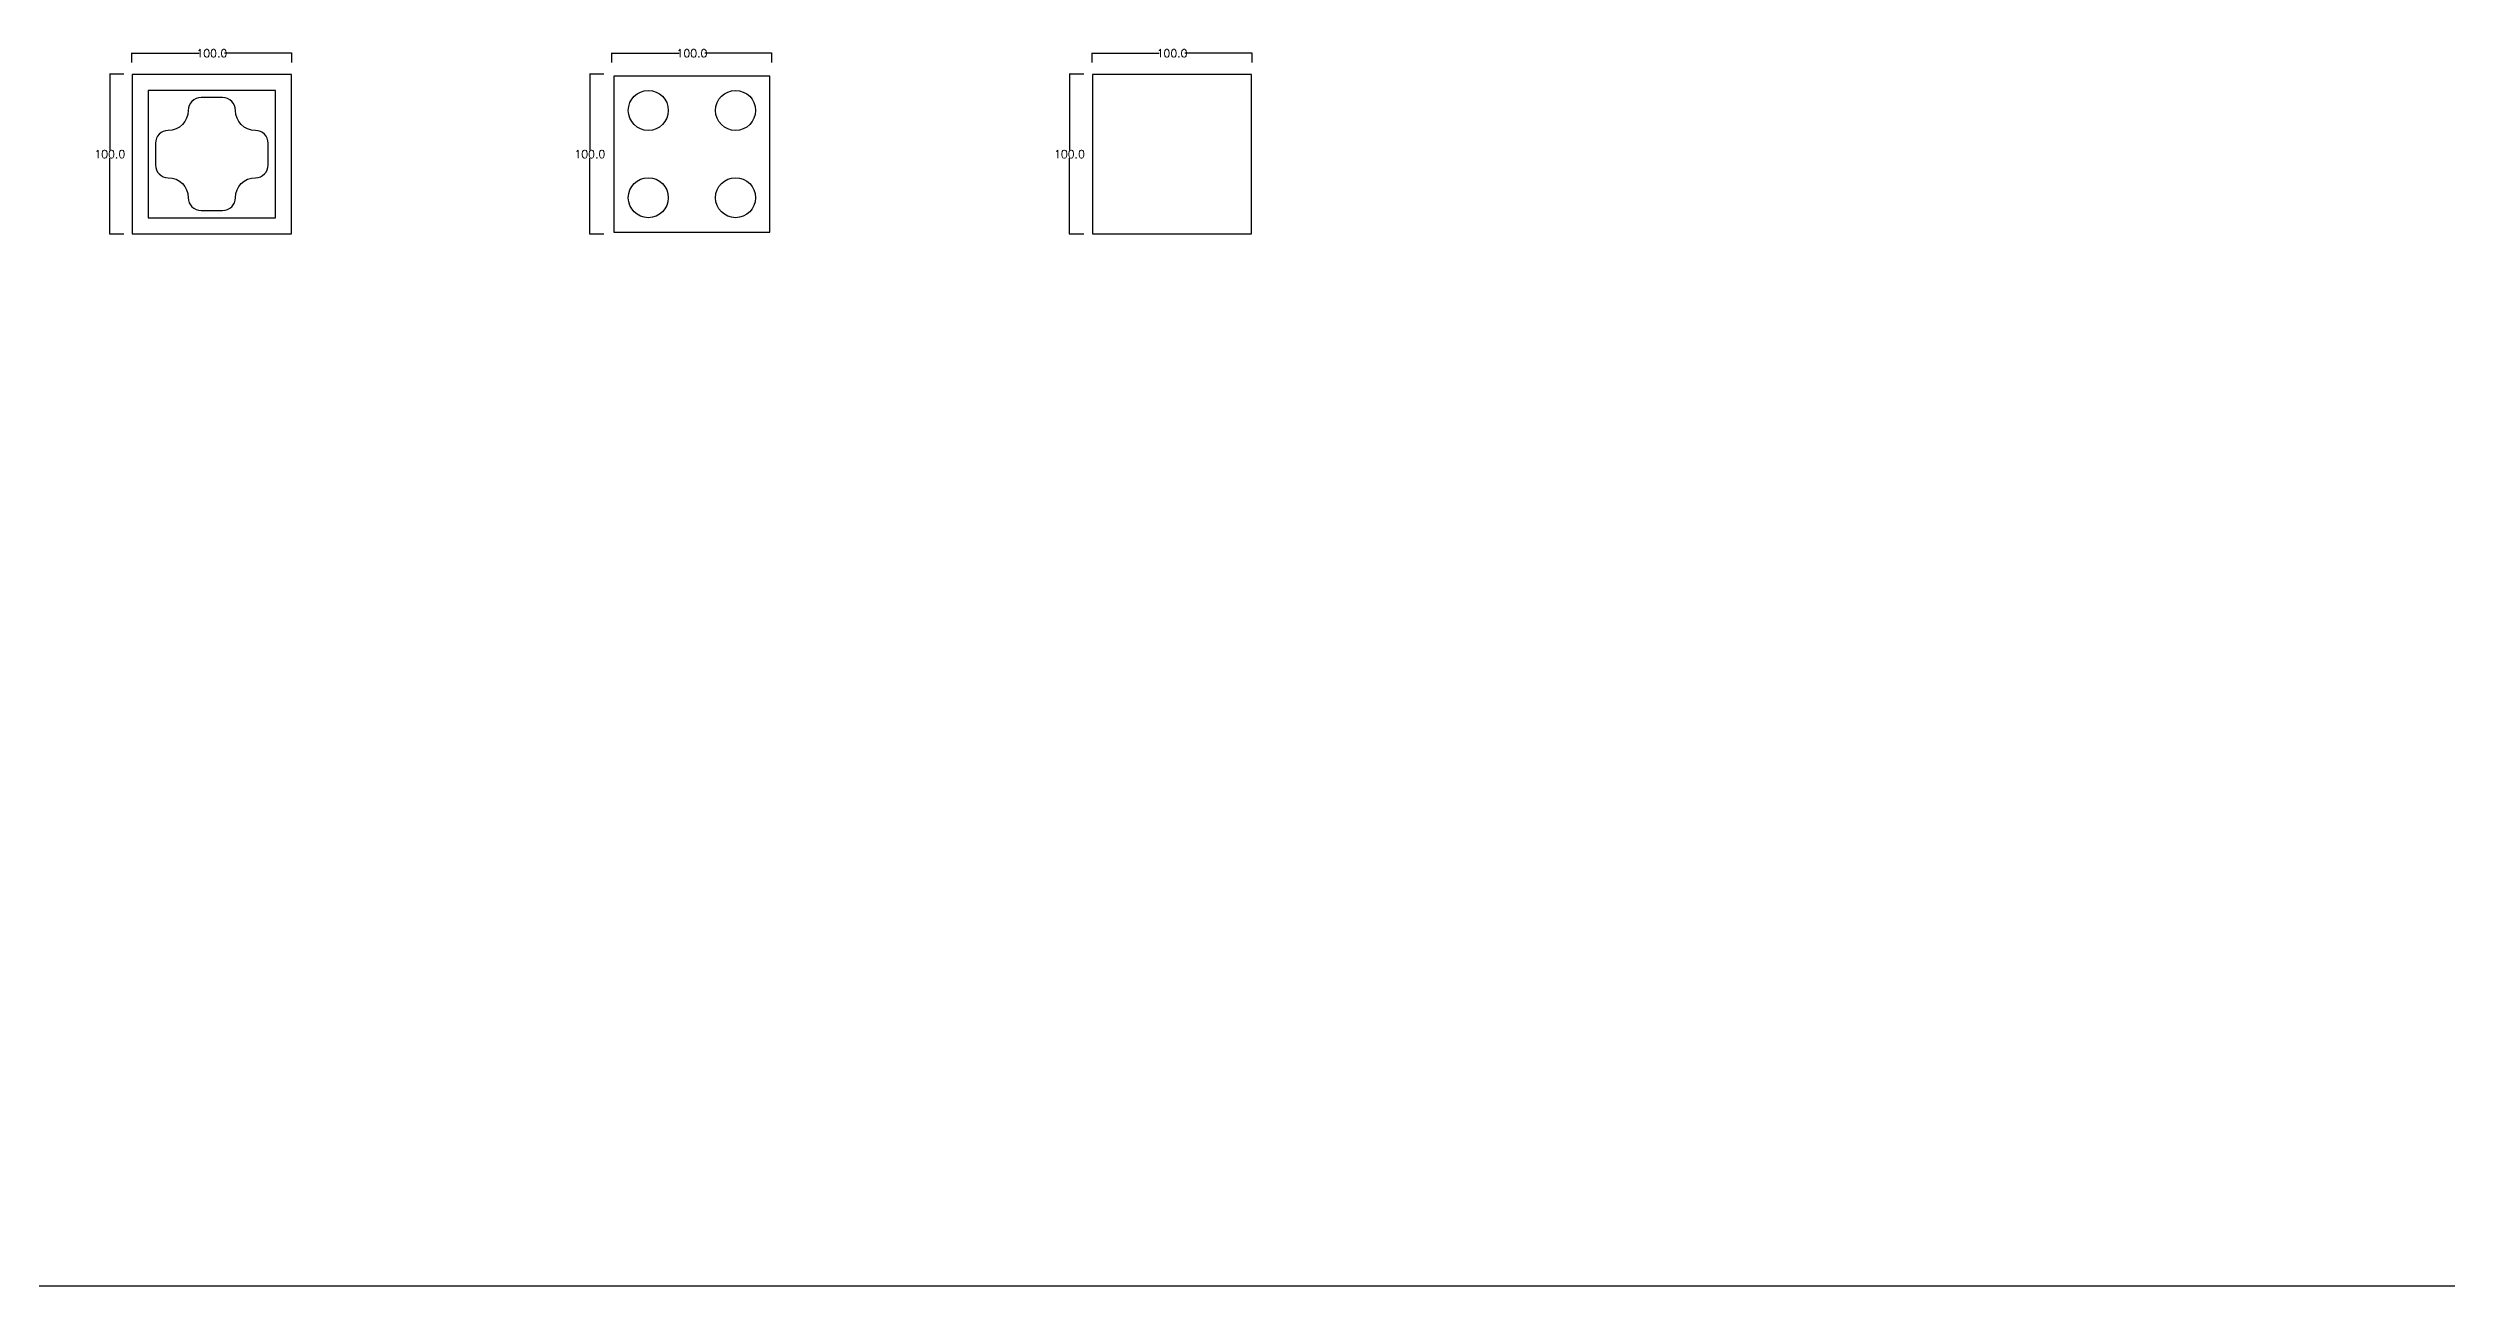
# Model space of a CAD drawing. Header units: millimetres. Extents: x -25 to 19775, y 172 to 9172.
# Drawn here: x 1522 to 3021, y 172 to 945 of the extents above; entities that cross this region are included whole.
import ezdxf

# ---------------------------------------------------------------- set-up
doc = ezdxf.new("R2010")
doc.units = ezdxf.units.MM
for name, color, linetype in [('TEXT', 7, 'Continuous'), ('치구', 7, 'Continuous'), ('치수', 7, 'Continuous')]:
    doc.layers.add(name, color=color, linetype=linetype)
doc.styles.get("Standard").update_dxf_attribs({"font": 'txt.shx', "bigfont": 'whgtxt.shx'})
doc.dimstyles.get("Standard").update_dxf_attribs({"dimtxt": 7, "dimasz": 0.18, "dimexe": 0.18, "dimexo": 0.0625, "dimgap": 0.09, "dimtad": 0, "dimtih": 1, "dimtoh": 1, "dimdec": 1, "dimzin": 0, "dimdsep": 46, "dimtxsty": 'Standard', "dimcen": 0.09, "dimadec": 0, "dimazin": 0, "dimtfac": 1, "dimtdec": 1, "dimtofl": 0, "dimtmove": 0, "dimatfit": 3, "dimfxl": 0, "dimtolj": 1, "dimtzin": 0, "dimarcsym": 0})

# ---------------------------------------------------------------- blocks, each defined once
blk = doc.blocks.new('*D15')
at = {"layer": 'Defpoints', "color": 0}
for p in [(2174.9, 936.1), (2274.9, 941.9), (2274.9, 936.1)]:
    blk.add_point(p, dxfattribs=at)
at = {"layer": '치수', "color": 0, "lineweight": -2}
for p, q in [((2174.9, 936.1), (2174.9, 942.1)), ((2175.1, 941.9), (2216.9, 941.9)), ((2274.7, 941.9), (2232.9, 941.9)), ((2274.9, 936.1), (2274.9, 942.1))]:
    blk.add_line(p, q, dxfattribs=at)
at = {"layer": '치수', "color": 0}
for points in [[(2175.1, 942), (2175.1, 941.9), (2174.9, 941.9)], [(2274.7, 942), (2274.7, 941.9), (2274.9, 941.9)]]:
    blk.add_solid(points, dxfattribs=at)
at = {"layer": '치수', "color": 0, "insert": (2224.9, 941.9), "char_height": 5, "attachment_point": 5}
blk.add_mtext('\\A1;100.0', dxfattribs=at)
blk = doc.blocks.new('*D16')
at = {"layer": 'Defpoints', "color": 0}
for p in [(1874.9, 936.1), (1974.9, 941.9), (1974.9, 936.1)]:
    blk.add_point(p, dxfattribs=at)
at = {"layer": '치수', "color": 0, "lineweight": -2}
for p, q in [((1874.9, 936.1), (1874.9, 942.1)), ((1875.1, 941.9), (1916.9, 941.9)), ((1974.7, 941.9), (1932.9, 941.9)), ((1974.9, 936.1), (1974.9, 942.1))]:
    blk.add_line(p, q, dxfattribs=at)
at = {"layer": '치수', "color": 0}
for points in [[(1875.1, 942), (1875.1, 941.9), (1874.9, 941.9)], [(1974.7, 942), (1974.7, 941.9), (1974.9, 941.9)]]:
    blk.add_solid(points, dxfattribs=at)
at = {"layer": '치수', "color": 0, "insert": (1924.9, 941.9), "char_height": 5, "attachment_point": 5}
blk.add_mtext('\\A1;100.0', dxfattribs=at)
blk = doc.blocks.new('*D17')
at = {"layer": 'Defpoints', "color": 0}
for p in [(1574.9, 936.1), (1674.9, 941.9), (1674.9, 936.1)]:
    blk.add_point(p, dxfattribs=at)
at = {"layer": '치수', "color": 0, "lineweight": -2}
for p, q in [((1574.9, 936.1), (1574.9, 942.1)), ((1575.1, 941.9), (1616.9, 941.9)), ((1674.7, 941.9), (1632.9, 941.9)), ((1674.9, 936.1), (1674.9, 942.1))]:
    blk.add_line(p, q, dxfattribs=at)
at = {"layer": '치수', "color": 0}
for points in [[(1575.1, 942), (1575.1, 941.9), (1574.9, 941.9)], [(1674.7, 942), (1674.7, 941.9), (1674.9, 941.9)]]:
    blk.add_solid(points, dxfattribs=at)
at = {"layer": '치수', "color": 0, "insert": (1624.9, 941.9), "char_height": 5, "attachment_point": 5}
blk.add_mtext('\\A1;100.0', dxfattribs=at)
blk = doc.blocks.new('*D18')
at = {"layer": 'Defpoints', "color": 0}
for p in [(1870, 928.9), (1861.1, 828.9), (1870, 828.9)]:
    blk.add_point(p, dxfattribs=at)
at = {"layer": '치수', "color": 0, "lineweight": -2}
for p, q in [((1869.9, 928.9), (1860.9, 928.9)), ((1861.1, 928.8), (1861.1, 881.5)), ((1861.1, 829.1), (1861.1, 876.4)), ((1869.9, 828.9), (1860.9, 828.9))]:
    blk.add_line(p, q, dxfattribs=at)
at = {"layer": '치수', "color": 0}
for points in [[(1861.1, 928.8), (1861.1, 928.8), (1861.1, 928.9)], [(1861.1, 829.1), (1861.1, 829.1), (1861.1, 828.9)]]:
    blk.add_solid(points, dxfattribs=at)
at = {"layer": '치수', "color": 0, "insert": (1861.1, 878.9), "char_height": 5, "attachment_point": 5}
blk.add_mtext('\\A1;100.0', dxfattribs=at)
blk = doc.blocks.new('*D19')
at = {"layer": 'Defpoints', "color": 0}
for p in [(1570, 928.9), (1561.1, 828.9), (1570, 828.9)]:
    blk.add_point(p, dxfattribs=at)
at = {"layer": '치수', "color": 0, "lineweight": -2}
for p, q in [((1569.9, 928.9), (1560.9, 928.9)), ((1561.1, 928.8), (1561.1, 881.5)), ((1561.1, 829.1), (1561.1, 876.4)), ((1569.9, 828.9), (1560.9, 828.9))]:
    blk.add_line(p, q, dxfattribs=at)
at = {"layer": '치수', "color": 0}
for points in [[(1561.1, 928.8), (1561.1, 928.8), (1561.1, 928.9)], [(1561.1, 829.1), (1561.1, 829.1), (1561.1, 828.9)]]:
    blk.add_solid(points, dxfattribs=at)
at = {"layer": '치수', "color": 0, "insert": (1561.1, 878.9), "char_height": 5, "attachment_point": 5}
blk.add_mtext('\\A1;100.0', dxfattribs=at)
blk = doc.blocks.new('*D20')
at = {"layer": 'Defpoints', "color": 0}
for p in [(2169.7, 928.9), (2160.8, 828.9), (2169.7, 828.9)]:
    blk.add_point(p, dxfattribs=at)
at = {"layer": '치수', "color": 0, "lineweight": -2}
for p, q in [((2169.7, 928.9), (2160.7, 928.9)), ((2160.8, 928.8), (2160.8, 881.5)), ((2160.8, 829.1), (2160.8, 876.4)), ((2169.7, 828.9), (2160.7, 828.9))]:
    blk.add_line(p, q, dxfattribs=at)
at = {"layer": '치수', "color": 0}
for points in [[(2160.8, 928.8), (2160.9, 928.8), (2160.8, 928.9)], [(2160.8, 829.1), (2160.9, 829.1), (2160.8, 828.9)]]:
    blk.add_solid(points, dxfattribs=at)
at = {"layer": '치수', "color": 0, "insert": (2160.8, 878.9), "char_height": 5, "attachment_point": 5}
blk.add_mtext('\\A1;100.0', dxfattribs=at)

msp = doc.modelspace()

# ---------------------------------------------------------------- linework, layer by layer
at = {"layer": 'TEXT', "color": 6}
msp.add_line((19775.462, 171.825), (-24.538, 171.825), dxfattribs=at)
at = {"layer": '치구'}
for points in [[(1575.129, 928.697), (1575.129, 829.197), (1674.629, 829.197), (1674.629, 928.697)], [(1585.129, 918.697), (1585.129, 839.197), (1664.629, 839.197), (1664.629, 918.697)], [(1876.129, 927.697), (1876.129, 830.197), (1973.629, 830.197), (1973.629, 927.697)], [(2175.129, 928.697), (2175.129, 829.197), (2274.629, 829.197), (2274.629, 928.697)]]:
    msp.add_lwpolyline(points, close=True, dxfattribs=at)
at = {"layer": '치구', "color": 0}
msp.add_lwpolyline([(1589.629, 885.697), (1589.629, 872.197, 0.41421356), (1597.629, 864.197, -0.41421356), (1610.129, 851.697, 0.41421356), (1618.129, 843.697), (1631.629, 843.697, 0.41421356), (1639.629, 851.697, -0.41421356), (1652.129, 864.197, 0.41421356), (1660.129, 872.197), (1660.129, 885.697, 0.41421356), (1652.129, 893.697, -0.41421356), (1639.629, 906.197, 0.41421356), (1631.629, 914.197), (1618.129, 914.197, 0.41421356), (1610.129, 906.197, -0.41421356), (1597.629, 893.697, 0.41421356)], format="xyb", close=True, dxfattribs=at)
for centre in [(1897.629, 906.197), (1952.129, 906.197), (1897.629, 851.697), (1952.129, 851.697)]:
    msp.add_circle(centre, 12.5, dxfattribs=at)

# ---------------------------------------------------------------- dimensions: what is measured, and where the dimension line sits
at = {"layer": '치수', "color": 4}
for base, p1, p2, picture, middle in [((1674.879, 941.937), (1574.879, 936.054), (1674.879, 936.054), '*D17', (1624.879, 941.937)), ((1974.879, 941.937), (1874.879, 936.054), (1974.879, 936.054), '*D16', (1924.879, 941.937)), ((2274.879, 941.937), (2174.879, 936.054), (2274.879, 936.054), '*D15', (2224.879, 941.937))]:
    dim = msp.add_linear_dim(base=base, p1=p1, p2=p2, dimstyle='Standard', override={"dimtxt": 5}, dxfattribs=at)
    dim.commit()
    dim.dimension.update_dxf_attribs({"geometry": picture, "text_midpoint": middle})
for base, p1, p2, picture, middle in [((1561.083, 828.947), (1569.987, 928.947), (1569.987, 828.947), '*D19', (1561.083, 878.947)), ((1861.083, 828.947), (1869.987, 928.947), (1869.987, 828.947), '*D18', (1861.083, 878.947)), ((2160.833, 828.947), (2169.737, 928.947), (2169.737, 828.947), '*D20', (2160.833, 878.947))]:
    dim = msp.add_linear_dim(base=base, p1=p1, p2=p2, angle=90, dimstyle='Standard', override={"dimtxt": 5}, dxfattribs=at)
    dim.commit()
    dim.dimension.update_dxf_attribs({"geometry": picture, "text_midpoint": middle})

doc.saveas('drawing.dxf')
